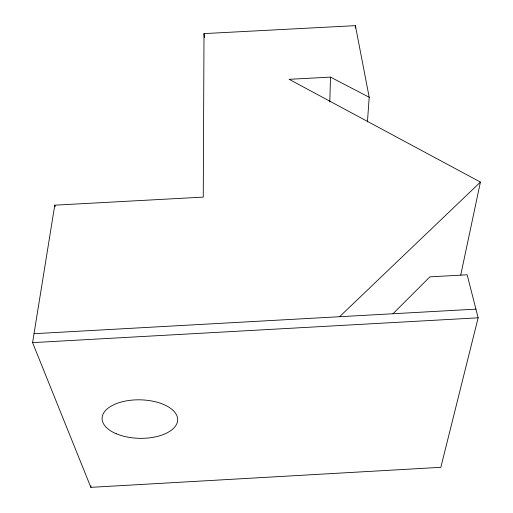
<?xml version="1.0" encoding="UTF-8"?>
<svg xmlns="http://www.w3.org/2000/svg" width="513" height="513" viewBox="0 0 513 513"><rect width="100%" height="100%" fill="white"/><g stroke="black" fill="none" stroke-linecap="round" stroke-linejoin="round"><path stroke-width="0.77" d="M367.436 121.972L369.2 97.258L355.387 25.65L204.007 33.602L203.257 197.114L54.776 205.174L32.575 342.633L90.859 487.35L440.834 467.317L478.148 317.823L467.151 274.795L429.894 276.853L392.964 313.744M329.795 101.959L330.5 77.123L289.114 79.316L480.425 182.077L460.732 275.122M355.265 28.042L355.387 25.65M90.859 487.35L91.013 485.76M339.58 316.713L480.425 182.077M34.018 333.7L475.929 309.134M32.575 342.633L478.148 317.823M330.5 77.123L369.2 97.258M54.776 205.174L55.244 206.701M204.007 33.602L204.418 37.59M116.214 433.735A37.795 19.257 1.2 0 0 177.216 422.571A37.795 19.257 1.2 0 0 126.185 400.916A37.795 19.257 1.2 0 0 116.214 433.735"/></g></svg>
